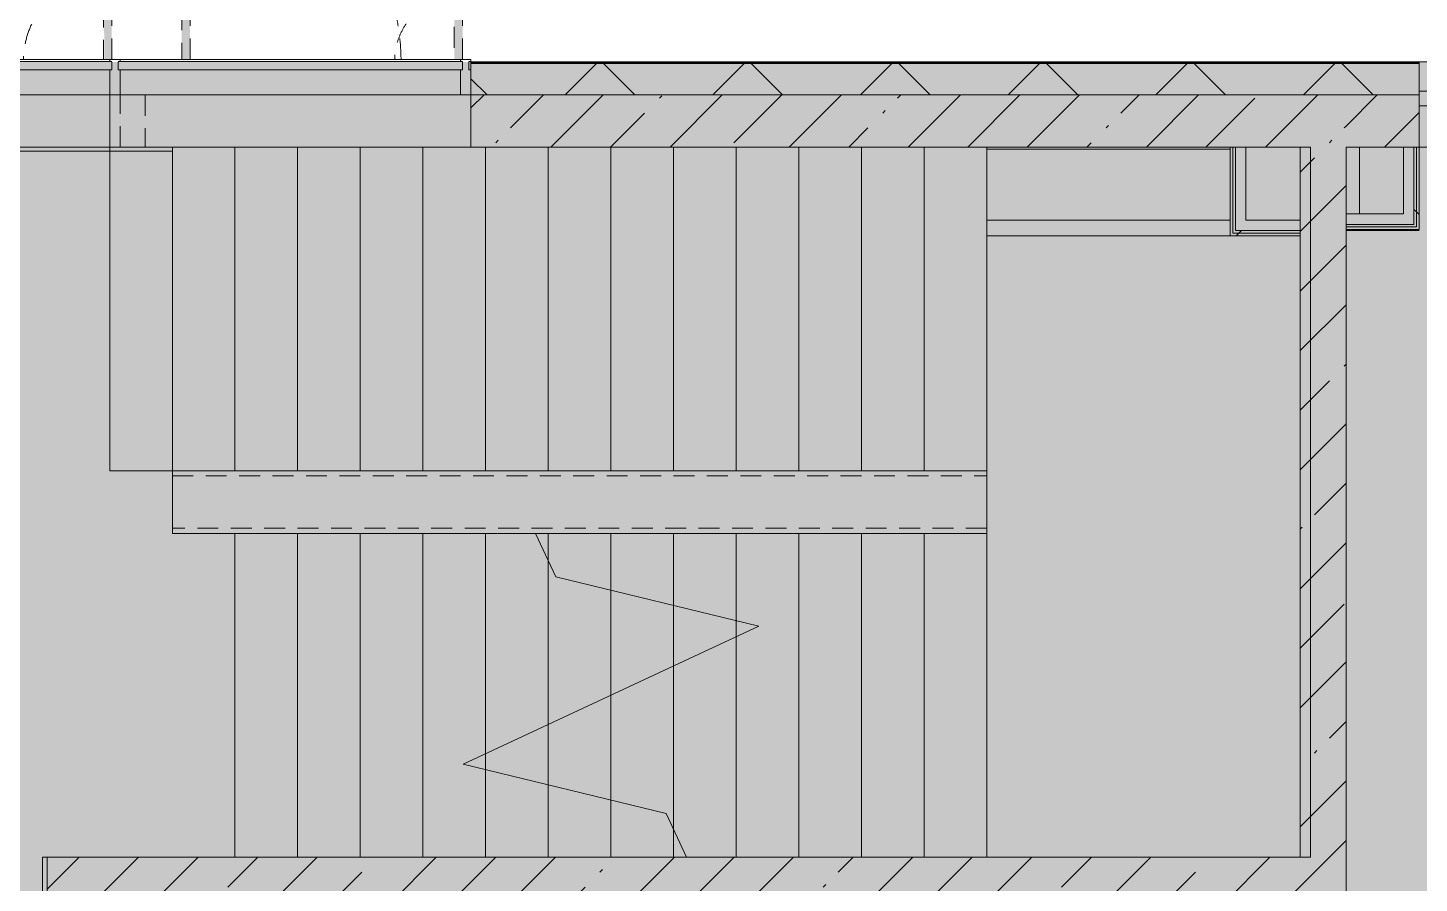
# Model space of a CAD drawing. Header units: millimetres. Extents: x 81663 to 277412, y -8553 to 29000.
# Drawn here: x 242716 to 249378, y 17625 to 21721 of the extents above; entities that cross this region are included whole.
import ezdxf

# ---------------------------------------------------------------- set-up
doc = ezdxf.new("R2010")
doc.units = ezdxf.units.MM
doc.linetypes.add('200_ШТРИХ__ш1_п0_6_', pattern=[160, 100, -60])
doc.layers.add('A-DETL-GENF-2', color=7, linetype='Continuous', lineweight=9, true_color=0xc0c0c0, transparency=0.4)
for name, color, linetype, lineweight in [('A-DETL-MBND', 7, '200_ШТРИХ__ш1_п0_6_', 9), ('A-GLAZ-2', 7, 'Continuous', 5), ('A-GLAZ-CWMG-2', 7, 'Continuous', 5), ('A-WALL-4', 7, 'Continuous', 5), ('I-WALL-3', 7, 'Continuous', 5)]:
    doc.layers.add(name, color=color, linetype=linetype, lineweight=lineweight)
for name, color, linetype, lineweight, true_color in [('A-FLOR-3', 7, 'Continuous', 5, 0xb7b7b7), ('A-GLAZ-1', 7, 'Continuous', 5, 0x737373), ('A-GLAZ-CWMG-4', 7, 'Continuous', 5, 0x737373), ('A-WALL-5', 7, 'Continuous', 5, 0x737373), ('A-WALL-6', 7, 'Continuous', 9, 0x737373), ('I-WALL-1', 7, 'Continuous', 5, 0xe7e7e7), ('I-WALL-2', 7, 'Continuous', 9, 0xe7e7e7), ('I-WALL-4', 7, 'Continuous', 5, 0x737373), ('S-STRS-3', 7, 'Continuous', 5, 0x737373), ('S-STRS-MBND-2', 7, 'Continuous', 5, 0x737373)]:
    doc.layers.add(name, color=color, linetype=linetype, lineweight=lineweight, true_color=true_color)
pattern_1 = [(45, (148228.23, 0), (-285.1231, 285.1231), []), (45, (148513.35, 0), (-285.1231, 285.1231), [504.031, -100.806, 16.764, -84.042])]
pattern_2 = [(45, (148228.2, 0), (-530.33, 530.33), []), (135, (148228.2, 0), (-530.33, -530.33), [])]

# ---------------------------------------------------------------- blocks, each defined once
blk = doc.blocks.new('120_Окно_СКБ_1Ст - 120_Окно_СКБ_1Ст 900х2500_h_ с форточкой-22877787-2_5_3_птичка')
at = {"layer": 'A-GLAZ-1'}
for p, q in [((-450, -127), (-450, -57)), ((-450, -57), (-380, -57)), ((450, -57), (-450, -57)), ((-380, -57), (-380, -127)), ((380, -127), (380, -57)), ((380, -57), (450, -57)), ((450, -57), (450, -127)), ((-380, -127), (-450, -127)), ((-450, -127), (-400, -127)), ((-380, -127), (-400, -127)), ((-400, -127), (-400, -137)), ((380, -87), (-380, -87)), ((-380, -87), (-380, -127)), ((-330, -137), (-330, -87)), ((-330, -107), (330, -107)), ((330, -117), (-330, -117)), ((330, -137), (330, -87)), ((380, -127), (380, -87)), ((450, -127), (380, -127)), ((400, -127), (380, -127)), ((400, -127), (450, -127)), ((400, -137), (400, -127)), ((-400, -137), (400, -137)), ((400, -137), (-400, -137))]:
    blk.add_line(p, q, dxfattribs=at)
blk = doc.blocks.new('DRS_ДПУ_распашная__2Ст_Прямоугольная1 - ВН-4_ Нр_ДО_1500х2200 глухая-26741401-2_5_3_птичка')
at = {"layer": 'A-DETL-MBND'}
h = blk.add_hatch(color=256, dxfattribs=at)
h.paths.add_polyline_path([(-760, 10), (-730, 10), (-730, 1050), (-770, 1050), (-770, 10)])
h.paths.add_polyline_path([(-760, 0), (-760, 10), (-770, 0)])
h = blk.add_hatch(color=256, dxfattribs=at)
h.paths.add_polyline_path([(760, 0), (770, 0), (760, 10)])
h.paths.add_polyline_path([(770, 10), (770, 423.1), (730, 423.1), (735.1, 10), (760, 10)])
for p, q in [((-770, 1050), (-770, 10)), ((-730, 1050), (-770, 1050)), ((-730, 10), (-730, 1050)), ((770, 423.1), (730, 423.1)), ((730, 423.1), (730, 10)), ((770, 10), (770, 423.1))]:
    blk.add_line(p, q, dxfattribs=at)
for centre, radius, start, end in [((-770, 0), 1050, 0.55196, 90), ((770, 0), 423.1, 90, 178.61029)]:
    blk.add_arc(centre, radius, start, end, dxfattribs=at)
blk = doc.blocks.new('Прямоугольный импост - Импост структурный с накладкой - 170мм-23713241-2_5_3_птичка')
at = {"layer": 'A-DETL-MBND'}
for p, q in [((-10, 0), (0, 0)), ((0, 0), (0, -10))]:
    blk.add_line(p, q, dxfattribs=at)
blk = doc.blocks.new('DRS_ДПУ_распашная__2Ст_Прямоугольная1 - ВН-4_ Нр_ДО_1500х2200 глухая-26857260-2_5_3_птичка')
at = {"layer": 'A-DETL-MBND'}
blk.add_hatch(color=256, dxfattribs=at).paths.add_polyline_path([(-662.5, 10), (-632.5, 10), (-632.5, 1050), (-672.5, 1050), (-672.5, 10)])
h = blk.add_hatch(color=256, dxfattribs=at)
h.paths.add_polyline_path([(662.5, 0), (672.5, 0), (662.5, 10)])
h.paths.add_polyline_path([(632.5, 10), (672.5, 10), (672.5, 325.6), (632.5, 325.6), (632.5, 40)])
for p, q in [((-672.5, 1050), (-672.5, 10)), ((-632.5, 1050), (-672.5, 1050)), ((-632.5, 10), (-632.5, 1050)), ((672.5, 325.6), (632.5, 325.6)), ((632.5, 325.6), (632.5, 10)), ((672.5, 10), (672.5, 325.6))]:
    blk.add_line(p, q, dxfattribs=at)
for centre, radius, start, end in [((-672.5, 0), 1050, 0.55196, 90), ((672.5, 0), 325.6, 90, 178.15712)]:
    blk.add_arc(centre, radius, start, end, dxfattribs=at)
blk = doc.blocks.new('PNS_Панель прямоугольная1 - Нр_Стекло - 40мм-22959730-2_5_3_птичка')
at = {"layer": 'A-GLAZ-1'}
blk.add_line((-756.4, -40), (760, -40), dxfattribs=at)
at = {"layer": 'A-GLAZ-2'}
for p, q in [((-770, 0), (770, 0)), ((770, 0), (-770, 0))]:
    blk.add_line(p, q, dxfattribs=at)
blk = doc.blocks.new('PNS_Панель прямоугольная1 - Нр_Стекло - 40мм-23689183-2_5_3_птичка')
at = {"layer": 'A-GLAZ-1'}
blk.add_line((-815, -40), (815, -40), dxfattribs=at)
at = {"layer": 'A-GLAZ-2'}
for p, q in [((-825, 0), (825, 0)), ((825, 0), (-825, 0))]:
    blk.add_line(p, q, dxfattribs=at)
blk = doc.blocks.new('Прямоугольный импост - Импост структурный с накладкой - 170мм-22874516-2_5_3_птичка')
at = {"layer": 'A-GLAZ-CWMG-2'}
for p, q in [((-50, -10), (-50, 0)), ((-50, 0), (-40, 0)), ((-10, 0), (0, 0)), ((0, 0), (0, -10)), ((0, -10), (-50, -10))]:
    blk.add_line(p, q, dxfattribs=at)
at = {"layer": 'A-GLAZ-CWMG-4'}
for p, q in [((-50, 40), (-50, 160)), ((-50, 160), (0, 160)), ((0, 160), (0, 40)), ((-40, 40), (-50, 40)), ((-40, 2), (-40, 40)), ((-10, 40), (-10, 2)), ((0, 40), (-10, 40))]:
    blk.add_line(p, q, dxfattribs=at)
blk = doc.blocks.new('Прямоугольный импост - Импост структурный с накладкой - 170мм-22855553-2_5_3_птичка')
at = {"layer": 'A-GLAZ-CWMG-2'}
for p, q in [((93360, 21560), (93360, 21570)), ((93360, 21570), (94880, 21570)), ((94880, 21570), (94880, 21560))]:
    blk.add_line(p, q, dxfattribs=at)
at = {"layer": 'A-GLAZ-CWMG-4'}
blk.add_line((93360, 21400), (94880, 21400), dxfattribs=at)
blk = doc.blocks.new('Прямоугольный импост - Импост структурный с накладкой - 170мм-23689142-2_5_3_птичка')
at = {"layer": 'A-GLAZ-CWMG-2'}
for p, q in [((94930, 21560), (94930, 21570)), ((94930, 21570), (96560, 21570)), ((96560, 21570), (96560, 21560))]:
    blk.add_line(p, q, dxfattribs=at)
at = {"layer": 'A-GLAZ-CWMG-4'}
blk.add_line((94930, 21400), (96560, 21400), dxfattribs=at)
blk = doc.blocks.new('Прямоугольный импост - Импост структурный с накладкой - 170мм-22874498-2_5_3_птичка')
at = {"layer": 'A-GLAZ-CWMG-2'}
for p, q in [((-25, -10), (-25, 0)), ((-25, 0), (-15, 0)), ((15, 0), (25, 0)), ((25, 0), (25, -10)), ((25, -10), (-25, -10))]:
    blk.add_line(p, q, dxfattribs=at)
at = {"layer": 'A-GLAZ-CWMG-4'}
for p, q in [((-25, 40), (-25, 160)), ((-25, 160), (25, 160)), ((25, 160), (25, 40)), ((-15, 40), (-25, 40)), ((-15, 2), (-15, 40)), ((15, 40), (15, 2)), ((25, 40), (15, 40))]:
    blk.add_line(p, q, dxfattribs=at)
blk = doc.blocks.new('Зашивка приборов отопления31 - Зашивка приборов отопления-33324104-2_5_3_птичка')
at = {"layer": 'A-WALL-5'}
for p, q in [((126595, 120), (125430, 120)), ((126595, 45), (126595, 120)), ((126595, 45), (125430, 45)), ((125430, 45), (126595, 45)), ((126595, -295), (126595, 45)), ((125430, -295), (126595, -295))]:
    blk.add_line(p, q, dxfattribs=at)

msp = doc.modelspace()

# ---------------------------------------------------------------- hatches: boundary and pattern name
at = {"layer": 'A-DETL-GENF-2'}
msp.add_hatch(color=256, dxfattribs=at).paths.add_polyline_path([(270445.2, -258), (273466.2, -258), (273466.2, 21558), (241536.2, 21558), (241536.2, 27348), (233088.2, 27348), (233088.2, 5750), (237430.2, 5750), (237430.2, -258), (269517.7, -258)])
at = {"layer": 'A-WALL-4'}
h = msp.add_hatch(dxfattribs=at)
h.set_pattern_fill('FP_48', color=256, style=0, pattern_type=2)
h.set_pattern_definition([(45, (148228.23, 0), (-353.5534, 353.5534), []), (135, (148228.23, 0), (-353.5534, -353.5534), [])])
h.paths.add_polyline_path([(273458.2, 21400), (273458.2, 21550), (268378.4, 21550), (268378.4, 21400), (273308.2, 21400)])
h.paths.add_polyline_path([(267478.4, 21400), (267478.4, 21550), (266128.7, 21550), (266128.7, 21400), (266735.1, 21400)])
h.paths.add_polyline_path([(254677.3, 21400), (255078.7, 21400), (255078.7, 21550), (253778.4, 21550), (253778.4, 21400), (254278.2, 21400)])
h.paths.add_polyline_path([(257278.7, 21400), (257278.7, 21550), (255978.7, 21550), (255978.7, 21400), (256532.4, 21400)])
h.paths.add_polyline_path([(258178.7, 21400), (259478.2, 21400), (259478.2, 21550), (258178.7, 21550)])
h.paths.add_polyline_path([(264328.7, 21400), (265228.7, 21400), (265228.7, 21550), (263828.7, 21550), (263828.7, 21400), (263952.5, 21400)])
h.paths.add_polyline_path([(261528.7, 21400), (261528.7, 21550), (260378.2, 21550), (260378.2, 21400)])
h.paths.add_polyline_path([(251478.4, 21400), (251478.4, 21550), (250278.2, 21550), (250278.2, 21400), (250967.3, 21400)])
h.paths.add_polyline_path([(241536.2, 21400), (241538.2, 21400), (241534.2, 21550), (241288.2, 21550), (241288.2, 21400), (241495.2, 21400)])
h.paths.add_polyline_path([(244838.2, 21400), (249378.2, 21400), (249378.2, 21550), (244838.2, 21550)])
at = {"layer": 'I-WALL-1'}
for points in [[(249353.2, 20780), (249353.2, 21150), (249303.2, 21150), (249303.2, 20780)], [(249028.2, 20780), (249303.2, 20780), (249303.2, 20830), (249028.2, 20830)]]:
    msp.add_hatch(color=256, dxfattribs=at).paths.add_polyline_path(points)
at = {"layer": 'I-WALL-2'}
for points in [[(248548.2, 20750), (248548.2, 21150), (248498.2, 21150), (248498.2, 20750)], [(248808.2, 20750), (248808.2, 20800), (248548.2, 20800), (248548.2, 20750), (248648.5, 20750)]]:
    msp.add_hatch(color=256, dxfattribs=at).paths.add_polyline_path(points)
at = {"layer": 'I-WALL-3'}
h = msp.add_hatch(dxfattribs=at)
h.set_pattern_fill('FP_56', color=256, style=0, pattern_type=2)
h.set_pattern_definition(pattern_1)
h.paths.add_polyline_path([(248808.2, 21150), (248808.2, 21400), (244838.2, 21400), (244838.2, 21150), (248548.2, 21150)])
h.paths.add_polyline_path([(241430.3, 21150), (241538.2, 21150), (241536.2, 21400), (241258.2, 21400), (241258.2, 21150), (241318.2, 21150)])
h = msp.add_hatch(dxfattribs=at)
h.set_pattern_fill('FP_56', color=256, style=0, pattern_type=2)
h.set_pattern_definition(pattern_1)
h.paths.add_polyline_path([(249028.2, 17750), (249028.2, 21400), (248808.2, 21400), (248808.2, 17750)])
h = msp.add_hatch(dxfattribs=at)
h.set_pattern_fill('FP_56', color=256, style=0, pattern_type=2)
h.set_pattern_definition(pattern_1)
h.paths.add_polyline_path([(260378.2, 21150), (261528.7, 21150), (261528.7, 21400), (260378.2, 21400)])
h.paths.add_polyline_path([(264328.7, 21150), (265228.7, 21150), (265228.7, 21400), (264328.7, 21400), (264328.7, 21239.3)])
h.paths.add_polyline_path([(269438.2, 21150), (269438.2, 21400), (269078.2, 21400), (269078.2, 21150)])
h.paths.add_polyline_path([(266743.7, 21150), (267478.4, 21150), (267478.4, 21400), (266128.7, 21400), (266128.7, 21150), (266735.1, 21150)])
h.paths.add_polyline_path([(249365.7, 21150), (249378.2, 21150), (249378.2, 21400), (249028.2, 21400), (249028.2, 21150), (249353.2, 21150)])
h.paths.add_polyline_path([(250967.3, 21150), (251478.4, 21150), (251478.4, 21400), (250278.2, 21400), (250278.2, 21150)])
h.paths.add_polyline_path([(254278.2, 21150), (255078.7, 21150), (255078.7, 21400), (254278.2, 21400)])
h.paths.add_polyline_path([(256532.4, 21150), (257278.7, 21150), (257278.7, 21400), (255978.7, 21400), (255978.7, 21150), (256453.2, 21150)])
h.paths.add_polyline_path([(259478.2, 21150), (259478.2, 21400), (259278.2, 21400), (259278.2, 21150), (259314.9, 21150)])
h.paths.add_polyline_path([(258578.2, 21150), (258578.2, 21400), (258178.7, 21400), (258178.7, 21150), (258387.4, 21150)])
h = msp.add_hatch(dxfattribs=at)
h.set_pattern_fill('FP_160', color=256, style=0, pattern_type=2)
h.set_pattern_definition(pattern_2)
h.paths.add_polyline_path([(249365.7, 20767.5), (249365.7, 21150), (249353.2, 21150), (249353.2, 20767.5)])
h = msp.add_hatch(dxfattribs=at)
h.set_pattern_fill('FP_160', color=256, style=0, pattern_type=2)
h.set_pattern_definition(pattern_2)
h.paths.add_polyline_path([(249378.2, 20755), (249378.2, 21150), (249365.7, 21150), (249365.7, 20755)])
h = msp.add_hatch(dxfattribs=at)
h.set_pattern_fill('FP_160', color=256, style=0, pattern_type=2)
h.set_pattern_definition(pattern_2)
h.paths.add_polyline_path([(248485.7, 20725), (248808.2, 20725), (248808.2, 20737.5), (248485.7, 20737.5)])
h = msp.add_hatch(dxfattribs=at)
h.set_pattern_fill('FP_160', color=256, style=0, pattern_type=2)
h.set_pattern_definition(pattern_2)
h.paths.add_polyline_path([(248498.2, 20737.5), (248808.2, 20737.5), (248808.2, 20750), (248498.2, 20750)])
h = msp.add_hatch(dxfattribs=at)
h.set_pattern_fill('FP_56', color=256, style=0, pattern_type=2)
h.set_pattern_definition(pattern_1)
h.paths.add_polyline_path([(248948.2, 17530), (249028.2, 17530), (249028.2, 17750), (242808.2, 17750), (242808.2, 17530), (247431.6, 17530)])

# ---------------------------------------------------------------- linework, layer by layer
at = {"layer": 'A-DETL-MBND'}
for p, q in [((243158.2, 21150), (243158.2, 21400)), ((243278.2, 21400), (243278.2, 21150)), ((243408.2, 19575), (247308.2, 19575)), ((247308.2, 19325), (243408.2, 19325))]:
    msp.add_line(p, q, dxfattribs=at)
at = {"layer": 'A-FLOR-3'}
for p, q in [((243108.2, 21150), (243108.2, 21400)), ((243408.2, 21130), (241278.2, 21130)), ((243408.2, 21150), (241538.2, 21150)), ((243408.2, 19300), (243408.2, 21150)), ((249093.2, 21150), (249093.2, 20830)), ((249378.2, 20750), (249028.2, 20750)), ((243708.2, 19300), (243408.2, 19300)), ((242787.2, 13620), (242787.2, 17750)), ((242787.2, 17750), (242808.2, 17750))]:
    msp.add_line(p, q, dxfattribs=at)
at = {"layer": 'A-WALL-5'}
for p, q in [((258178.7, 21558), (244838.2, 21558)), ((244838.2, 21558), (244838.2, 21400)), ((249378.2, 21400), (249378.2, 21558)), ((248808.2, 21400), (249028.2, 21400))]:
    msp.add_line(p, q, dxfattribs=at)
at = {"layer": 'A-WALL-6'}
for p, q in [((249378.2, 21553), (244838.2, 21553)), ((249378.2, 21550), (244838.2, 21550)), ((244838.2, 21400), (248808.2, 21400)), ((249378.2, 21400), (249028.2, 21400)), ((248548.2, 21150), (248473.2, 21150)), ((248485.7, 20737.5), (248485.7, 21150)), ((248498.2, 20750), (248498.2, 21150)), ((249378.2, 21150), (249303.2, 21150)), ((249353.2, 20780), (249353.2, 21150)), ((249365.7, 20767.5), (249365.7, 21150)), ((248808.2, 20725), (248808.2, 20800)), ((249028.2, 20830), (249028.2, 20755)), ((248808.2, 20737.5), (248485.7, 20737.5)), ((248808.2, 20750), (248498.2, 20750)), ((249028.2, 20780), (249353.2, 20780)), ((249028.2, 20767.5), (249365.7, 20767.5))]:
    msp.add_line(p, q, dxfattribs=at)
at = {"layer": 'I-WALL-4'}
for p, q in [((244838.2, 21400), (244838.2, 21150)), ((249378.2, 21150), (249378.2, 21400)), ((244838.2, 21150), (248473.2, 21150)), ((248473.2, 21150), (248473.2, 20725)), ((248548.2, 21150), (248808.2, 21150)), ((248548.2, 20800), (248548.2, 21150)), ((248808.2, 21150), (248808.2, 20800)), ((249028.2, 21150), (249303.2, 21150)), ((249028.2, 20830), (249028.2, 21150)), ((249303.2, 21150), (249303.2, 20830)), ((253778.2, 21150), (249378.2, 21150)), ((249378.2, 20755), (249378.2, 21150)), ((248808.2, 20800), (248548.2, 20800)), ((249303.2, 20830), (249028.2, 20830)), ((248473.2, 20725), (248808.2, 20725)), ((248808.2, 20725), (248808.2, 17750)), ((249028.2, 15235), (249028.2, 20755)), ((249028.2, 20755), (249378.2, 20755)), ((242808.2, 17750), (242808.2, 13620)), ((248808.2, 17750), (242808.2, 17750))]:
    msp.add_line(p, q, dxfattribs=at)
at = {"layer": 'S-STRS-3'}
for p, q in [((243108.2, 19600), (243108.2, 21150)), ((243708.2, 21150), (243408.2, 21150)), ((244008.2, 21150), (243708.2, 21150)), ((243708.2, 19600), (243708.2, 21150)), ((243708.2, 19600), (243708.2, 21150)), ((244308.2, 21150), (244008.2, 21150)), ((244008.2, 19600), (244008.2, 21150)), ((244008.2, 19600), (244008.2, 21150)), ((244608.2, 21150), (244308.2, 21150)), ((244308.2, 19600), (244308.2, 21150)), ((244308.2, 19600), (244308.2, 21150)), ((244838.2, 21150), (244608.2, 21150)), ((244608.2, 19600), (244608.2, 21150)), ((244608.2, 19600), (244608.2, 21150)), ((244908.2, 19600), (244908.2, 21150)), ((244908.2, 19600), (244908.2, 21150)), ((245208.2, 19600), (245208.2, 21150)), ((245208.2, 19600), (245208.2, 21150)), ((245508.2, 19600), (245508.2, 21150)), ((245508.2, 19600), (245508.2, 21150)), ((245808.2, 19600), (245808.2, 21150)), ((245808.2, 19600), (245808.2, 21150)), ((246108.2, 19600), (246108.2, 21150)), ((246108.2, 19600), (246108.2, 21150)), ((246408.2, 19600), (246408.2, 21150)), ((246408.2, 19600), (246408.2, 21150)), ((246708.2, 19600), (246708.2, 21150)), ((246708.2, 19600), (246708.2, 21150)), ((247008.2, 19600), (247008.2, 21150)), ((247008.2, 19600), (247008.2, 21150)), ((247308.2, 21140), (247308.2, 21150)), ((247308.2, 21140), (247308.2, 21150)), ((247308.2, 19600), (247308.2, 20725)), ((247308.2, 19600), (247308.2, 20725)), ((243708.2, 19600), (243408.2, 19600)), ((244008.2, 19600), (243708.2, 19600)), ((244308.2, 19600), (244008.2, 19600)), ((244608.2, 19600), (244308.2, 19600)), ((244908.2, 19600), (244608.2, 19600)), ((245208.2, 19600), (244908.2, 19600)), ((245508.2, 19600), (245208.2, 19600)), ((245808.2, 19600), (245508.2, 19600)), ((246108.2, 19600), (245808.2, 19600)), ((246408.2, 19600), (246108.2, 19600)), ((246708.2, 19600), (246408.2, 19600)), ((247008.2, 19600), (246708.2, 19600)), ((247308.2, 19600), (247008.2, 19600)), ((247308.2, 19600), (247308.2, 19300)), ((243708.2, 19300), (243708.2, 17750)), ((243708.2, 19300), (244008.2, 19300)), ((243708.2, 19300), (243708.2, 17750)), ((244008.2, 19300), (244308.2, 19300)), ((244008.2, 19300), (244008.2, 17750)), ((244008.2, 19300), (244008.2, 17750)), ((244308.2, 19300), (244608.2, 19300)), ((244308.2, 19300), (244308.2, 17750)), ((244308.2, 19300), (244308.2, 17750)), ((244608.2, 19300), (244908.2, 19300)), ((244608.2, 19300), (244608.2, 17750)), ((244608.2, 19300), (244608.2, 17750)), ((244908.2, 19300), (245146.8, 19300)), ((244908.2, 19300), (244908.2, 18245.2)), ((244908.2, 19300), (244908.2, 18245.2)), ((245146.8, 19300), (245208.2, 19300)), ((245208.2, 19300), (245508.2, 19300)), ((245208.2, 19300), (245208.2, 19168.4)), ((245208.2, 19300), (245208.2, 19168.4)), ((245508.2, 19300), (245808.2, 19300)), ((245508.2, 19300), (245508.2, 19027.2)), ((245508.2, 19300), (245508.2, 19027.2)), ((245808.2, 19300), (246108.2, 19300)), ((245808.2, 19300), (245808.2, 18954.3)), ((245808.2, 19300), (245808.2, 18954.3)), ((246108.2, 19300), (246408.2, 19300)), ((246108.2, 19300), (246108.2, 18881.4)), ((246108.2, 19300), (246108.2, 18881.4)), ((246408.2, 19300), (246708.2, 19300)), ((246408.2, 19300), (246408.2, 17750)), ((246408.2, 19300), (246408.2, 17750)), ((246708.2, 19300), (247008.2, 19300)), ((246708.2, 19300), (246708.2, 17750)), ((246708.2, 19300), (246708.2, 17750)), ((247008.2, 19300), (247308.2, 19300)), ((247008.2, 19300), (247008.2, 17750)), ((247008.2, 19300), (247008.2, 17750)), ((247308.2, 19300), (247308.2, 17750)), ((247308.2, 19300), (247308.2, 17750)), ((245208.2, 19168.4), (245208.2, 18385.1)), ((245208.2, 19168.4), (245208.2, 18385.1)), ((245508.2, 19027.2), (245508.2, 18525)), ((245508.2, 19027.2), (245508.2, 18525)), ((245808.2, 18954.3), (245808.2, 18664.9)), ((245808.2, 18954.3), (245808.2, 18664.9)), ((246108.2, 18881.4), (246108.2, 18804.8)), ((246108.2, 18881.4), (246108.2, 18804.8)), ((246108.2, 18804.8), (246108.2, 17750)), ((246108.2, 18804.8), (246108.2, 17750)), ((245808.2, 18664.9), (245808.2, 17881.6)), ((245808.2, 18664.9), (245808.2, 17881.6)), ((245508.2, 18525), (245508.2, 18022.8)), ((245508.2, 18525), (245508.2, 18022.8)), ((245208.2, 18385.1), (245208.2, 18095.7)), ((245208.2, 18385.1), (245208.2, 18095.7)), ((244908.2, 18245.2), (244908.2, 18168.6)), ((244908.2, 18245.2), (244908.2, 18168.6)), ((244908.2, 18168.6), (244908.2, 17750)), ((244908.2, 18168.6), (244908.2, 17750)), ((245208.2, 18095.7), (245208.2, 17750)), ((245208.2, 18095.7), (245208.2, 17750)), ((245508.2, 18022.8), (245508.2, 17750)), ((245508.2, 18022.8), (245508.2, 17750)), ((245808.2, 17881.6), (245808.2, 17750)), ((245808.2, 17881.6), (245808.2, 17750)), ((245808.2, 17750), (245869.6, 17750))]:
    msp.add_line(p, q, dxfattribs=at)
at = {"layer": 'S-STRS-MBND-2'}
for p, q in [((243108.2, 19600), (243108.2, 21150)), ((247308.2, 21150), (243108.2, 21150)), ((243408.2, 19600), (243408.2, 21150)), ((243408.2, 19600), (243408.2, 21150)), ((243708.2, 19600), (243708.2, 21150)), ((243708.2, 19600), (243708.2, 21150)), ((244008.2, 19600), (244008.2, 21150)), ((244008.2, 19600), (244008.2, 21150)), ((244308.2, 19600), (244308.2, 21150)), ((244308.2, 19600), (244308.2, 21150)), ((244608.2, 19600), (244608.2, 21150)), ((244608.2, 19600), (244608.2, 21150)), ((244908.2, 19600), (244908.2, 21150)), ((244908.2, 19600), (244908.2, 21150)), ((245208.2, 19600), (245208.2, 21150)), ((245208.2, 19600), (245208.2, 21150)), ((245508.2, 19600), (245508.2, 21150)), ((245508.2, 19600), (245508.2, 21150)), ((245808.2, 19600), (245808.2, 21150)), ((245808.2, 19600), (245808.2, 21150)), ((246108.2, 19600), (246108.2, 21150)), ((246108.2, 19600), (246108.2, 21150)), ((246408.2, 19600), (246408.2, 21150)), ((246408.2, 19600), (246408.2, 21150)), ((246708.2, 19600), (246708.2, 21150)), ((246708.2, 19600), (246708.2, 21150)), ((247008.2, 19600), (247008.2, 21150)), ((247008.2, 19600), (247008.2, 21150)), ((248858.2, 21150), (247308.2, 21150)), ((247308.2, 19600), (247308.2, 21150)), ((247308.2, 19600), (247308.2, 21150)), ((248858.2, 17750), (248858.2, 21150)), ((247308.2, 19600), (243108.2, 19600)), ((247308.2, 19600), (247308.2, 19300)), ((245146.8, 19300), (247308.2, 19300)), ((245244.1, 19091.4), (245146.8, 19300)), ((245208.2, 19300), (245208.2, 19168.4)), ((245208.2, 19300), (245208.2, 19168.4)), ((245508.2, 19300), (245508.2, 19027.2)), ((245508.2, 19300), (245508.2, 19027.2)), ((245808.2, 19300), (245808.2, 18954.3)), ((245808.2, 19300), (245808.2, 18954.3)), ((246108.2, 19300), (246108.2, 18881.4)), ((246108.2, 19300), (246108.2, 18881.4)), ((246408.2, 19300), (246408.2, 17750)), ((246408.2, 19300), (246408.2, 17750)), ((246708.2, 19300), (246708.2, 17750)), ((246708.2, 19300), (246708.2, 17750)), ((247008.2, 19300), (247008.2, 17750)), ((247008.2, 19300), (247008.2, 17750)), ((247308.2, 19300), (247308.2, 17750)), ((247308.2, 19300), (247308.2, 17750)), ((246216.3, 18855.2), (245244.1, 19091.4)), ((244800.2, 18194.8), (246216.3, 18855.2)), ((246108.2, 18804.8), (246108.2, 17750)), ((246108.2, 18804.8), (246108.2, 17750)), ((245808.2, 18664.9), (245808.2, 17881.6)), ((245808.2, 18664.9), (245808.2, 17881.6)), ((245508.2, 18525), (245508.2, 18022.8)), ((245508.2, 18525), (245508.2, 18022.8)), ((245208.2, 18385.1), (245208.2, 18095.7)), ((245208.2, 18385.1), (245208.2, 18095.7)), ((245772.4, 17958.6), (244800.2, 18194.8)), ((244908.2, 18245.2), (244908.2, 18168.6)), ((244908.2, 18245.2), (244908.2, 18168.6)), ((245869.6, 17750), (245772.4, 17958.6)), ((245869.6, 17750), (247308.2, 17750)), ((247308.2, 17750), (248858.2, 17750))]:
    msp.add_line(p, q, dxfattribs=at)

# ---------------------------------------------------------------- block references
at = {"layer": 'A-DETL-MBND'}
for name, p in [('DRS_ДПУ_распашная__2Ст_Прямоугольная1 - ВН-4_ Нр_ДО_1500х2200 глухая-26741401-2_5_3_птичка', (242348.2, 21560)), ('DRS_ДПУ_распашная__2Ст_Прямоугольная1 - ВН-4_ Нр_ДО_1500х2200 глухая-26857260-2_5_3_птичка', (244125.7, 21560))]:
    msp.add_blockref(name, p, dxfattribs=at)
at = {"layer": 'A-DETL-MBND', "extrusion": (0, 0, -1), "rotation": 180}
msp.add_blockref('Прямоугольный импост - Импост структурный с накладкой - 170мм-23713241-2_5_3_птичка', (-244838.2, 21560), dxfattribs=at)
at = {"layer": 'A-GLAZ-1'}
msp.add_blockref('120_Окно_СКБ_1Ст - 120_Окно_СКБ_1Ст 900х2500_h_ с форточкой-22877787-2_5_3_птичка', (249828.2, 21475), dxfattribs=at)
at = {"layer": 'A-GLAZ-2'}
for name, p in [('PNS_Панель прямоугольная1 - Нр_Стекло - 40мм-22959730-2_5_3_птичка', (242348.2, 21560)), ('PNS_Панель прямоугольная1 - Нр_Стекло - 40мм-23689183-2_5_3_птичка', (243973.2, 21560))]:
    msp.add_blockref(name, p, dxfattribs=at)
at = {"layer": 'A-GLAZ-CWMG-2'}
for name in ['Прямоугольный импост - Импост структурный с накладкой - 170мм-22855553-2_5_3_птичка', 'Прямоугольный импост - Импост структурный с накладкой - 170мм-23689142-2_5_3_птичка']:
    msp.add_blockref(name, (148228.2, 0), dxfattribs=at)
at = {"layer": 'A-GLAZ-CWMG-4', "extrusion": (0, 0, -1), "rotation": 180}
for name, p in [('Прямоугольный импост - Импост структурный с накладкой - 170мм-22874498-2_5_3_птичка', (-243133.2, 21560)), ('Прямоугольный импост - Импост структурный с накладкой - 170мм-22874516-2_5_3_птичка', (-244838.2, 21560))]:
    msp.add_blockref(name, p, dxfattribs=at)
at = {"layer": 'A-WALL-5', "rotation": 180}
msp.add_blockref('Зашивка приборов отопления31 - Зашивка приборов отопления-33324104-2_5_3_птичка', (373903.3, 20845), dxfattribs=at)

doc.saveas('drawing.dxf')
